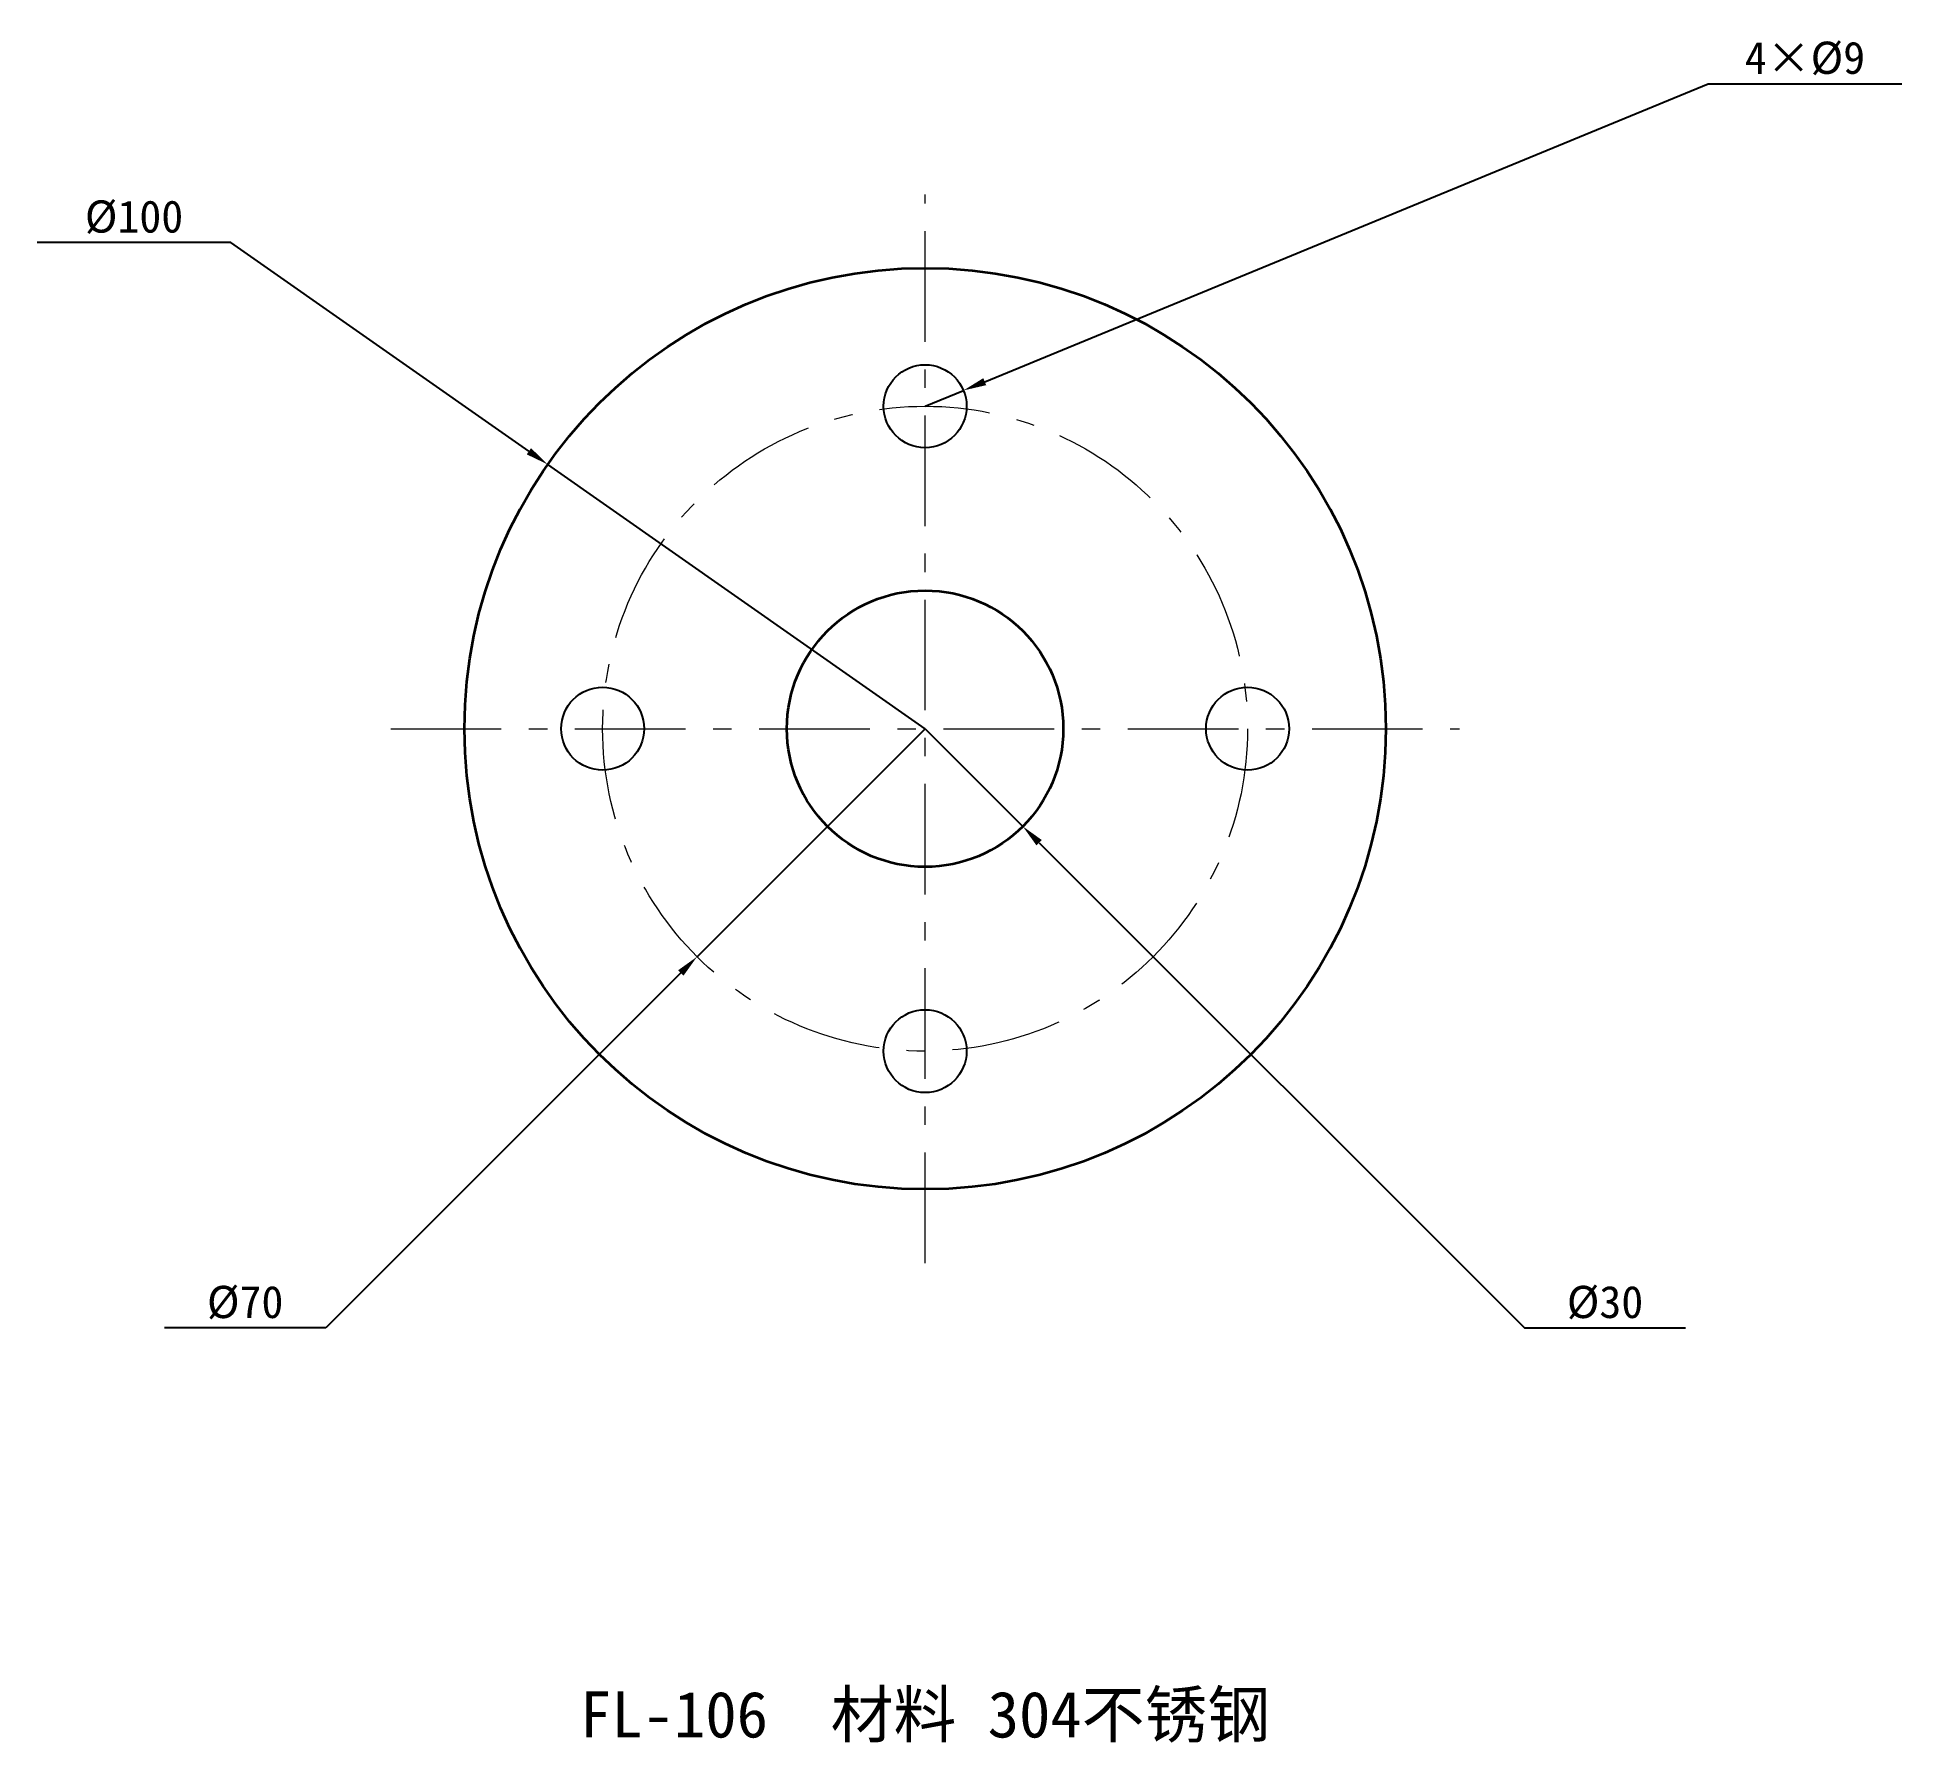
# Model space of a CAD drawing. Header units: millimetres. Extents: x -96 to 106, y -110 to 75.
import ezdxf
from ezdxf.enums import TextEntityAlignment as Align

# ---------------------------------------------------------------- set-up
doc = ezdxf.new("R2010")
doc.units = ezdxf.units.MM
doc.linetypes.add('CENTER', pattern=[20, 12, -3, 2, -3])
for name, color, linetype, lineweight in [('AXES', 7, 'CENTER', 13), ('BORE', 7, 'Continuous', 35), ('DIMENSIONS', 7, 'Continuous', 18), ('HOLES', 7, 'Continuous', 25), ('NOTES', 7, 'Continuous', 25), ('OUTER', 7, 'Continuous', 35), ('PITCH', 7, 'CENTER', 13)]:
    doc.layers.add(name, color=color, linetype=linetype, lineweight=lineweight)
doc.styles.add('CN', font='simhei.ttf')
doc.dimstyles.new('FLANGE_MM', dxfattribs={"dimtxt": 3.5, "dimasz": 2.5, "dimexe": 1.25, "dimexo": 0.625, "dimgap": 1, "dimtad": 1, "dimtih": 1, "dimtoh": 1, "dimdec": 0, "dimtxsty": 'CN', "dimcen": 0, "dimazin": 3, "dimtfac": 1, "dimtmove": 1, "dimatfit": 3})

msp = doc.modelspace()

# ---------------------------------------------------------------- linework, layer by layer
at = {"layer": 'AXES', "linetype": 'CENTER'}
for p, q in [((0, -58), (0, 58)), ((-58, 0), (58, 0))]:
    msp.add_line(p, q, dxfattribs=at)
at = {"layer": 'BORE'}
msp.add_circle((0, 0), 15, dxfattribs=at)
at = {"layer": 'HOLES'}
for centre in [(0, 35), (-35, 0), (35, 0), (0, -35)]:
    msp.add_circle(centre, 4.5, dxfattribs=at)
at = {"layer": 'OUTER'}
msp.add_circle((0, 0), 50, dxfattribs=at)
at = {"layer": 'PITCH', "linetype": 'CENTER'}
msp.add_circle((0, 0), 35, dxfattribs=at)

# ---------------------------------------------------------------- texts
at = {"layer": 'NOTES', "style": 'CN'}
msp.add_text('FL-106  材料 304不锈钢', height=5, dxfattribs=at).set_placement((0, -107), align=Align.MIDDLE_CENTER)

# ---------------------------------------------------------------- dimensions: what is measured, and where the dimension line sits
at = {"layer": 'DIMENSIONS'}
for center, radius, location, text in [((0, 35), 4.5, (85, 70), '4×%%c9'), ((0, 0), 50, (-75.36, 52.77), '%%c100'), ((0, 0), 35, (-65.05, -65.05), '%%c70'), ((0, 0), 15, (65.05, -65.05), '%%c30')]:
    msp.add_diameter_dim(center=center, radius=radius, location=location, text=text, dimstyle='FLANGE_MM', dxfattribs=at).render()

doc.saveas('drawing.dxf')
